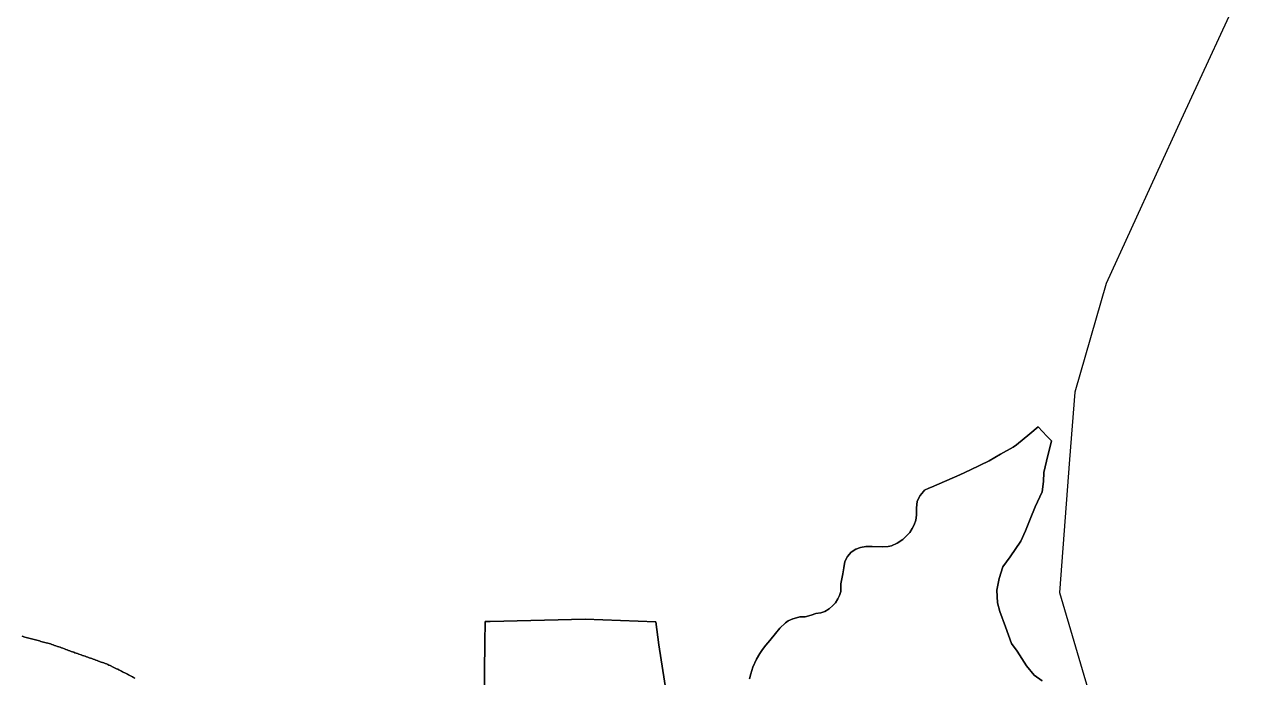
# Model space of a CAD drawing. Header units: inches. Extents: x 130170 to 284068, y 377793 to 804530.
# Drawn here: x 219617 to 233529, y 526899 to 534327 of the extents above; entities that cross this region are included whole.
import ezdxf

# ---------------------------------------------------------------- set-up
doc = ezdxf.new("R2010")
doc.units = ezdxf.units.IN
doc.header["$MEASUREMENT"] = 0
doc.layers.add('muni_il', color=7, linetype='Continuous')

msp = doc.modelspace()

# ---------------------------------------------------------------- linework, layer by layer
at = {"layer": 'muni_il'}
for points in [[(233529, 534880), (232775, 533246), (231921, 531381), (231563, 530144), (231505, 529378), (231391, 527865), (231774, 526568)], [(231195, 526862), (231102, 526928), (231016, 527034), (230910, 527199), (230844, 527285), (230778, 527477), (230712, 527649), (230685, 527748), (230679, 527893), (230705, 528026), (230745, 528158), (230831, 528271), (230950, 528449), (231003, 528568), (231056, 528700), (231115, 528839), (231195, 529011), (231208, 529130), (231214, 529230), (231241, 529362), (231298, 529593), (231274, 529617), (231247, 529646), (231146, 529752), (231054, 529672), (230903, 529546), (230864, 529520), (230721, 529440), (230590, 529363), (230379, 529261), (230255, 529204), (229933, 529066), (229904, 529054), (229856, 529031), (229843, 529017), (229805, 528971), (229779, 528921), (229773, 528901), (229765, 528830), (229764, 528747), (229757, 528689), (229737, 528635), (229714, 528594), (229687, 528550), (229655, 528514), (229609, 528470), (229544, 528427), (229478, 528397), (229440, 528389), (229372, 528387), (229258, 528389), (229188, 528389), (229128, 528379), (229075, 528360), (229021, 528324), (228978, 528277), (228950, 528218), (228939, 528147), (228926, 528077), (228904, 527965), (228903, 527877), (228888, 527834), (228870, 527793), (228844, 527750), (228814, 527717), (228771, 527681), (228722, 527651), (228674, 527637), (228618, 527626), (228567, 527609), (228499, 527591), (228436, 527588), (228400, 527580), (228359, 527567), (228303, 527545), (228273, 527520), (228210, 527461), (228160, 527402), (228097, 527322), (228051, 527267), (228011, 527219), (227980, 527171), (227943, 527109), (227902, 527017), (227879, 526942), (227863, 526883)], [(227863, 526883), (227879, 526942), (227902, 527017), (227943, 527109), (227980, 527171), (228011, 527219), (228051, 527267), (228097, 527322), (228160, 527402), (228210, 527461), (228273, 527520), (228303, 527545), (228359, 527567), (228400, 527580), (228436, 527588), (228499, 527591), (228567, 527609), (228618, 527626), (228674, 527637), (228722, 527651), (228771, 527681), (228814, 527717), (228844, 527750), (228870, 527793), (228888, 527834), (228903, 527877), (228904, 527965), (228926, 528077), (228939, 528147), (228950, 528218), (228978, 528277), (229021, 528324), (229075, 528360), (229128, 528379), (229188, 528389), (229258, 528389), (229372, 528387), (229440, 528389), (229478, 528397), (229544, 528427), (229609, 528470), (229655, 528514), (229687, 528550), (229714, 528594), (229737, 528635), (229757, 528689), (229764, 528747), (229765, 528830), (229773, 528901), (229779, 528921), (229805, 528971), (229843, 529017), (229856, 529031), (229904, 529054), (229933, 529066), (230255, 529204), (230379, 529261), (230590, 529363), (230721, 529440), (230864, 529520), (230903, 529546), (231054, 529672), (231146, 529752), (231247, 529646), (231274, 529617), (231298, 529593), (231241, 529362), (231214, 529230), (231208, 529130), (231195, 529011), (231115, 528839), (231056, 528700), (231003, 528568), (230950, 528449), (230831, 528271), (230745, 528158), (230705, 528026), (230679, 527893), (230685, 527748), (230712, 527649), (230778, 527477), (230844, 527285), (230910, 527199), (231016, 527034), (231102, 526928), (231195, 526862)], [(227107, 525523), (226833, 527270), (226798, 527533), (225995, 527564), (224914, 527538), (224856, 527536), (224853, 527295), (224846, 526651)], [(224846, 526651), (224853, 527295), (224856, 527536), (224914, 527538), (225995, 527564), (226798, 527533), (226833, 527270), (227107, 525523)], [(220872, 526892), (220858, 526900), (220844, 526908), (220830, 526915), (220816, 526923), (220802, 526930), (220788, 526937), (220774, 526944), (220760, 526951), (220747, 526957), (220733, 526964), (220720, 526971), (220706, 526978), (220692, 526986), (220678, 526993), (220663, 527000), (220649, 527007), (220634, 527014), (220620, 527021), (220612, 527025), (220606, 527028), (220592, 527035), (220578, 527041), (220564, 527048), (220549, 527054), (220535, 527060), (220520, 527065), (220505, 527071), (220490, 527076), (220459, 527087), (220444, 527092), (220429, 527098), (220414, 527103), (220398, 527108), (220383, 527114), (220368, 527119), (220353, 527124), (220338, 527130), (220323, 527135), (220308, 527141), (220293, 527146), (220278, 527151), (220263, 527156), (220234, 527166), (220220, 527171), (220206, 527176), (220191, 527181), (220177, 527187), (220162, 527192), (220147, 527197), (220132, 527203), (220117, 527208), (220102, 527214), (220086, 527219), (220071, 527224), (220055, 527232), (220039, 527237), (220023, 527243), (220007, 527248), (219991, 527254), (219975, 527259), (219960, 527265), (219944, 527270), (219928, 527276), (219912, 527281), (219897, 527286), (219881, 527290), (219865, 527295), (219850, 527299), (219835, 527303), (219819, 527307), (219804, 527311), (219789, 527315), (219758, 527323), (219743, 527327), (219727, 527331), (219712, 527336), (219697, 527340), (219682, 527344), (219666, 527348), (219651, 527352), (219635, 527356), (219620, 527360), (219589, 527368)], [(219589, 527368), (219620, 527360), (219635, 527356), (219651, 527352), (219666, 527348), (219682, 527344), (219697, 527340), (219712, 527336), (219727, 527331), (219743, 527327), (219758, 527323), (219789, 527315), (219804, 527311), (219819, 527307), (219835, 527303), (219850, 527299), (219865, 527295), (219881, 527290), (219897, 527286), (219912, 527281), (219928, 527276), (219944, 527270), (219960, 527265), (219975, 527259), (219991, 527254), (220007, 527248), (220023, 527243), (220039, 527237), (220055, 527232), (220071, 527224), (220086, 527219), (220102, 527214), (220117, 527208), (220132, 527203), (220147, 527197), (220162, 527192), (220177, 527187), (220191, 527181), (220206, 527176), (220220, 527171), (220234, 527166), (220263, 527156), (220278, 527151), (220293, 527146), (220308, 527141), (220323, 527135), (220338, 527130), (220353, 527124), (220368, 527119), (220383, 527114), (220398, 527108), (220414, 527103), (220429, 527098), (220444, 527092), (220459, 527087), (220490, 527076), (220505, 527071), (220520, 527065), (220535, 527060), (220549, 527054), (220564, 527048), (220578, 527041), (220592, 527035), (220606, 527028), (220612, 527025), (220620, 527021), (220634, 527014), (220649, 527007), (220663, 527000), (220678, 526993), (220692, 526986), (220706, 526978), (220720, 526971), (220733, 526964), (220747, 526957), (220760, 526951), (220774, 526944), (220788, 526937), (220802, 526930), (220816, 526923), (220830, 526915), (220844, 526908), (220858, 526900), (220872, 526892)]]:
    msp.add_lwpolyline(points, dxfattribs=at)

doc.saveas('drawing.dxf')
